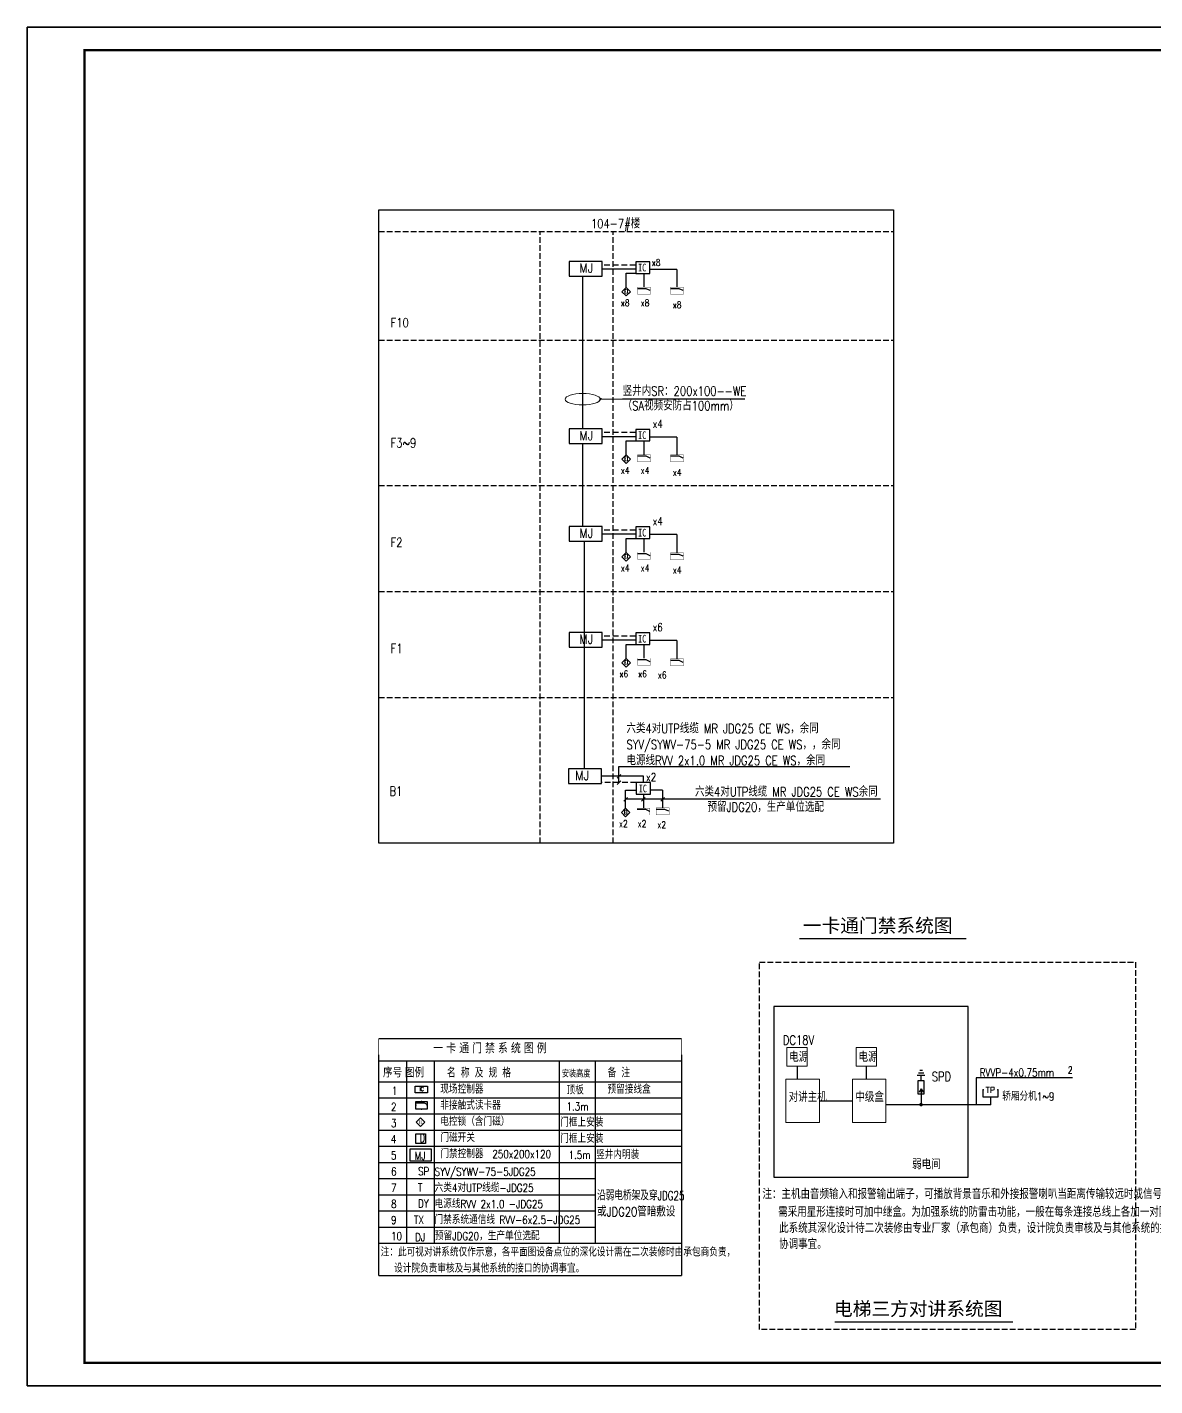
# Model space of a CAD drawing. Extents: x -54686 to 596156, y -555137 to 71395.
# Drawn here: x 84279 to 133573, y -261651 to -202251 of the extents above; entities that cross this region are included whole.
import ezdxf
from ezdxf.enums import TextEntityAlignment as Align

# ---------------------------------------------------------------- set-up
doc = ezdxf.new("R2010")
doc.units = 0
doc.header["$LTSCALE"] = 1000
for name, pattern in [('ah-pole_200$0$CENTER2', [28.575, 19.05, -3.175, 3.175, -3.175]), ('CONTINOUS', [0]), ('DASH', [0.35, 0.25, -0.1]), ('HIDDEN', [0.375, 0.25, -0.125])]:
    doc.linetypes.add(name, pattern=pattern)
doc.layers.get('0').update_dxf_attribs({"linetype": 'CONTINUOUS'})
for name, color, linetype in [('0-弱电', 7, 'CONTINUOUS'), ('ah-pole_200$0$A-FLOR-8', 252, 'ah-pole_200$0$CENTER2'), ('DATA', 252, 'CONTINUOUS'), ('DIAN1', 252, 'CONTINUOUS'), ('DIM-系统', 3, 'CONTINUOUS'), ('DQ', 7, 'CONTINOUS'), ('E-ANNO-TABT', 252, 'CONTINUOUS'), ('E-EQUIP-通讯', 3, 'CONTINUOUS'), ('E-TEL_TEXT', 252, 'CONTINUOUS'), ('ELV-CCTV', 252, 'CONTINUOUS'), ('EQUIP', 3, 'CONTINUOUS'), ('EQUIP-消防', 3, 'CONTINUOUS'), ('EQUIP-通讯', 3, 'CONTINUOUS'), ('EV-LINE', 252, 'CONTINUOUS'), ('LIU', 252, 'CONTINUOUS'), ('SCH', 252, 'CONTINUOUS'), ('SYSTEM', 252, 'CONTINUOUS'), ('TEL_TEXT', 3, 'CONTINUOUS'), ('TEL_TITLE', 6, 'CONTINUOUS'), ('TQ', 252, 'CONTINUOUS'), ('TXT', 252, 'CONTINUOUS'), ('TXT-C', 252, 'CONTINUOUS'), ('WALL', 9, 'CONTINUOUS'), ('WIRE-消防', 4, 'TG_FS'), ('东仁思床', 3, 'CONTINUOUS')]:
    doc.layers.add(name, color=color, linetype=linetype)
doc.styles.add('-宋体', font='', dxfattribs={"width": 0.8})
doc.styles.add('_HZTXT', font='ROS', dxfattribs={"width": 0.8, "bigfont": 'JD'})
doc.styles.add('_TCH_LABEL', font='COMPLEX', dxfattribs={"bigfont": 'GBCBIG'})
doc.styles.add('_TEL_DIM', font='SIMPLEX', dxfattribs={"width": 0.8, "height": 3.5, "bigfont": 'HZTXT'})
doc.styles.add('MM', font='complex.shx', dxfattribs={"width": 0.8, "bigfont": 'hztxt.shx'})
doc.styles.add('PB', font='complex.shx', dxfattribs={"width": 0.64, "bigfont": 'hztxt.shx'})
doc.styles.get("Standard").update_dxf_attribs({"font": 'GBENOR', "bigfont": 'GBCBIG'})
doc.styles.add('Style-simsun', font='')
doc.styles.add('TG_LINETYPE', font='SIMPLEX', dxfattribs={"width": 0.8, "height": 3, "bigfont": 'HZTXT'})
doc.styles.add('TQ', font='simhei.ttf')
doc.styles.get('-宋体').set_extended_font_data('NSimSun')
doc.styles.get('Style-simsun').set_extended_font_data('SimSun')
doc.linetypes.add('TG_FS', pattern='A,2,-0.6,["FS",TG_LINETYPE,S=0.1,R=0,X=-0.5,Y=-0.15],0', length=2.6)
doc.dimstyles.get("Standard").update_dxf_attribs({"dimscale": 100, "dimtxt": 3.5, "dimasz": 1, "dimexe": 2.5, "dimexo": 3, "dimgap": 1.5, "dimtad": 1, "dimdec": 0, "dimzin": 0, "dimdsep": 46, "dimtxsty": 'Standard', "dimblk": 'ARCHTICK', "dimcen": 0.09, "dimadec": 0, "dimazin": 0, "dimtfac": 1, "dimtdec": 0, "dimtix": 1, "dimtmove": 2, "dimatfit": 3, "dimfxl": 0, "dimtolj": 1, "dimtzin": 0, "dimarcsym": 0})

# ---------------------------------------------------------------- blocks, each defined once
blk = doc.blocks.new('$equip_U$00000251(郝)')
for p, q in [((-0.5, 0.499), (-0.5, 0.999)), ((0.5, 0.999), (0.5, 0.499)), ((0.5, 0.499), (-0.5, 0.499)), ((0, 0.5), (0, 0))]:
    blk.add_line(p, q)
for p in [(-0.5, 0.999), (0.5, 0.999), (0, 0)]:
    blk.add_point(p)
at = {"color": 7, "style": '_TCH_LABEL'}
blk.add_attdef('$TEXT$', text='', height=0.4, dxfattribs=at).set_placement((0, 0.999), align=Align.MIDDLE_CENTER)
at = {"color": 7, "style": '_TCH_LABEL', "flags": 1}
blk.add_attdef('A', text='', height=0.000025, dxfattribs=at).set_placement((0, 0), align=Align.MIDDLE_CENTER)
blk = doc.blocks.new('_LINKPT1')
blk.add_line((0, 0), (0, 0))
blk = doc.blocks.new('_Y29ERS')
at = {"ltscale": 0.2}
blk.add_lwpolyline([(-0.5, 0.5), (0.49, 0.5), (0.49, -0.49), (-0.5, -0.49)], close=True, dxfattribs=at)
at = {"xscale": 0.002, "yscale": 0.002, "zscale": 0.002}
for p in [(-0.5, 0), (0, 0.5), (0.5, 0), (0, -0.5)]:
    blk.add_blockref('_LINKPT1', p, dxfattribs=at)
at = {"layer": 'TXT', "color": 0, "style": '_TEL_DIM', "width": 0.7}
blk.add_text('D', height=0.833, dxfattribs=at).set_placement((-0.09, -0.34))
blk = doc.blocks.new('A$C13450D21')
at = {"layer": '东仁思床'}
blk.add_lwpolyline([(18, 0), (36.1, 18), (18, 36.1), (0, 18)], close=True, dxfattribs=at)
at = {"color": 3, "style": '_TEL_DIM', "width": 0.7}
blk.add_text('EL', height=16, dxfattribs=at).set_placement((10.2, 11.9))
blk = doc.blocks.new('A$C42950626')
at = {"color": 0}
for p, q in [((27.2, 20.8), (0.8, 20.8)), ((39.5, 13.8), (27.2, 20.8))]:
    blk.add_line(p, q, dxfattribs=at)
at = {"color": 0, "const_width": 0.791}
blk.add_lwpolyline([(0.4, 26.6), (40, 26.6), (40, 0.4), (0.4, 0.4)], close=True, dxfattribs=at)
blk = doc.blocks.new('IC')
at = {"layer": 'EQUIP-通讯', "color": 3, "linetype": 'Continuous'}
for p, q in [((-3.7, 0), (-3.7, -5.06)), ((2.53, 0), (-3.7, 0)), ((-3.7, -5.06), (2.53, -5.06)), ((2.53, -5.06), (2.53, 0))]:
    blk.add_line(p, q, dxfattribs=at)
at = {"layer": 'EQUIP-通讯', "color": 3, "linetype": 'Continuous', "style": '-宋体', "width": 0.7}
blk.add_text('IC', height=3.371, dxfattribs=at).set_placement((-0.86, -2.53), align=Align.MIDDLE)
blk = doc.blocks.new('$equip$00001876')
at = {"color": 0, "linetype": 'Continuous'}
blk.add_lwpolyline([(-0.625, 0.415), (0.625, 0.415), (0.625, -0.415), (-0.625, -0.415)], close=True, dxfattribs=at)
blk.add_lwpolyline([(0.625, 0.075), (0.325, 0.215), (-0.625, 0.215)], dxfattribs=at)
for p in [(-0.625, 0), (0, 0.415), (0.625, 0), (0, -0.415)]:
    blk.add_point(p)
at = {"layer": 'TEL_TEXT', "style": '_TEL_DIM', "flags": 1}
blk.add_attdef('A', text='', height=0.00002, dxfattribs=at).set_placement((0, 0), align=Align.MIDDLE_CENTER)
blk = doc.blocks.new('电锁1')
at = {"layer": 'EQUIP-通讯', "lineweight": -3}
blk.add_lwpolyline([(509144130, 306530413), (509143883, 306530660), (509143637, 306530413), (509143883, 306530167)], close=True, dxfattribs=at)
at = {"layer": 'EQUIP-通讯', "linetype": 'Continuous', "lineweight": 0, "style": 'Style-simsun', "width": 0.799999}
blk.add_text('EL', height=180.4, dxfattribs=at).set_placement((509143896, 306530422), align=Align.MIDDLE_CENTER)
blk = doc.blocks.new('A$C597B7ED5')
at = {"layer": 'EQUIP-消防'}
for p, q in [((0, 0), (0, 632)), ((0, 632), (1178, 632)), ((1178, 632), (1178, 0)), ((1178, 0), (0, 0))]:
    blk.add_line(p, q, dxfattribs=at)
at = {"layer": 'TXT', "color": 0, "style": '_TEL_DIM', "width": 0.7}
blk.add_text('IC', height=400, dxfattribs=at).set_placement((404, 163))
blk = doc.blocks.new('A$C0199260F')
at = {"layer": 'TEL_TITLE'}
blk.add_lwpolyline([(-84100, 59400), (0, 59400), (0, 0), (-84100, 0)], close=True, dxfattribs=at)

msp = doc.modelspace()

# ---------------------------------------------------------------- linework, layer by layer
at = {"color": 7}
for p, q in [((112876, -246480), (99647, -246480)), ((99645, -256831), (99646, -247186)), ((99646, -247446), (112876, -247446)), ((100857, -247446), (100856, -255418)), ((102068, -247446), (102067, -255418)), ((107539, -247446), (107539, -255418)), ((109107, -247446), (109106, -255418)), ((112876, -247186), (112876, -256831)), ((123526, -248089), (123183, -248089)), ((123469, -247975), (123240, -247975)), ((123411, -247861), (123297, -247861)), ((99646, -248355), (112876, -248355)), ((99646, -249061), (112876, -249061)), ((99646, -249061), (112876, -249061)), ((123354, -249118), (123354, -249358)), ((99646, -249767), (112876, -249767)), ((99646, -250474), (112876, -250474)), ((99646, -251180), (112876, -251180)), ((99646, -251886), (112876, -251886)), ((99645, -252593), (109106, -252593)), ((99645, -253299), (109106, -253299)), ((99645, -254005), (109106, -254005)), ((99645, -254712), (109106, -254712)), ((99645, -255418), (112876, -255418)), ((99645, -256831), (112876, -256831))]:
    msp.add_line(p, q, dxfattribs=at)
msp.add_arc((99647, -246480), 0.505, 90, 180, dxfattribs=at)
at = {"layer": '0-弱电', "color": 7, "lineweight": 0}
for points in [[(117491, -246867), (118373, -246867), (118373, -247675), (117491, -247675)], [(120521, -246867), (121403, -246867), (121403, -247675), (120521, -247675)], [(117446, -248251), (118908, -248251), (118908, -250138), (117446, -250138)], [(120351, -248251), (121814, -248251), (121814, -250138), (120351, -250138)]]:
    msp.add_lwpolyline(points, close=True, dxfattribs=at)
at = {"layer": '0-弱电', "color": 7, "lineweight": 0, "extrusion": (0, 0, -1)}
msp.add_ellipse((108562, -218516), major_axis=(765, 0), ratio=0.323413, dxfattribs=at)
at = {"layer": 'ah-pole_200$0$A-FLOR-8', "color": 9, "linetype": 'DASH'}
for p, q in [((106700, -237928), (106705, -211185)), ((109892, -237928), (109896, -211185))]:
    msp.add_line(p, q, dxfattribs=at)
at = {"layer": 'ah-pole_200$0$A-FLOR-8', "color": 7, "linetype": 'ByBlock'}
msp.add_lwpolyline([(122153, -237925), (99647, -237930), (99647, -210237), (122156, -210233)], close=True, dxfattribs=at)
at = {"layer": 'ah-pole_200$0$A-FLOR-8', "color": 9, "linetype": 'DASH'}
for points in [[(99646, -211185), (122155, -211185)], [(99646, -215935), (122155, -215935)], [(99646, -222284), (122154, -222284)], [(99647, -226919), (122153, -226919)], [(99647, -231555), (122153, -231555)]]:
    msp.add_lwpolyline(points, dxfattribs=at)
msp.add_lwpolyline([(116285, -243131), (132732, -243131), (132732, -259188), (116285, -259188)], close=True, dxfattribs=at)
at = {"layer": 'DIAN1', "color": 7, "linetype": 'Continuous', "const_width": 76.9}
msp.add_lwpolyline([(123316, -249358, -1), (123393, -249358, -1)], format="xyb", close=True, dxfattribs=at)
at = {"layer": 'DIM-系统', "color": 7, "const_width": 20.2}
msp.add_lwpolyline([(99645, -256831), (99646, -246480), (112876, -246480), (112876, -256831), (99645, -256831)], dxfattribs=at)
at = {"layer": 'E-TEL_TEXT'}
msp.add_line((121576, -236005), (110441, -236005), dxfattribs=at)
at = {"layer": 'ELV-CCTV', "color": 3}
for p, q in [((110145, -235281), (110145, -234576)), ((110145, -234576), (120235, -234576))]:
    msp.add_line(p, q, dxfattribs=at)
for points in [[(107977, -213133), (109415, -213133), (109415, -212492), (107977, -212492)], [(107977, -220460), (109415, -220460), (109415, -219819), (107977, -219819)], [(107977, -224724), (109415, -224724), (109415, -224084), (107977, -224084)], [(107977, -229360), (109415, -229360), (109415, -228719), (107977, -228719)], [(107945, -235319), (109383, -235319), (109383, -234679), (107945, -234679)]]:
    msp.add_lwpolyline(points, close=True, dxfattribs=at)
at = {"layer": 'ELV-CCTV', "color": 7}
msp.add_lwpolyline([(101012, -251814), (101947, -251814), (101947, -251301), (101012, -251301)], close=True, dxfattribs=at)
at = {"layer": 'EV-LINE', "color": 7}
for p, q in [((117932, -247675), (117932, -248251)), ((120962, -247675), (120962, -248251)), ((129968, -248188), (125761, -248188)), ((125761, -248188), (125761, -249358)), ((118908, -249194), (120351, -249194)), ((121814, -249358), (126386, -249358))]:
    msp.add_line(p, q, dxfattribs=at)
msp.add_lwpolyline([(125420, -245073), (116920, -245073), (116920, -252524), (125420, -252524)], close=True, dxfattribs=at)
at = {"layer": 'LIU', "color": 7, "linetype": 'HIDDEN'}
for points in [[(110881, -212652), (109415, -212652)], [(110881, -219979), (109415, -219979)], [(110881, -224244), (109415, -224244)], [(110881, -228879), (109415, -228879)], [(110908, -235281), (109383, -235281)]]:
    msp.add_lwpolyline(points, dxfattribs=at)
at = {"layer": 'SCH', "color": 7}
for p, q in [((108563, -219819), (108563, -213133)), ((109415, -212812), (110881, -212812)), ((109415, -220140), (110881, -220140)), ((108563, -224084), (108563, -220460)), ((109415, -224404), (110881, -224404)), ((108634, -224724), (108634, -234679)), ((109415, -229039), (110881, -229039)), ((111219, -234999), (109383, -234999)), ((111219, -235281), (111219, -234999))]:
    msp.add_line(p, q, dxfattribs=at)
at = {"layer": 'SYSTEM', "color": 7}
for p, q in [((123354, -248318), (123354, -248089)), ((123497, -248318), (123211, -248318)), ((123211, -248318), (123211, -248889)), ((123354, -248661), (123269, -248809)), ((123354, -248661), (123354, -249118)), ((123354, -248661), (123440, -248809)), ((123497, -248889), (123497, -248318)), ((123211, -248889), (123497, -248889))]:
    msp.add_line(p, q, dxfattribs=at)
at = {"layer": 'TEL_TEXT', "color": 1}
for p, q in [((110462, -213629), (110462, -213008)), ((110462, -213008), (110881, -213008)), ((111241, -213014), (111241, -213618)), ((112682, -212841), (111504, -212841)), ((110462, -220956), (110462, -220336)), ((110462, -220336), (110881, -220336)), ((111241, -220341), (111241, -220946)), ((112682, -220169), (111504, -220169)), ((112682, -224433), (111504, -224433)), ((110462, -225220), (110462, -224600)), ((110462, -224600), (110881, -224600)), ((111241, -224606), (111241, -225210)), ((110462, -229856), (110462, -229235)), ((110462, -229235), (110881, -229235)), ((111241, -229241), (111241, -229845)), ((112682, -229069), (111504, -229069)), ((110441, -236402), (110441, -235615)), ((110441, -235615), (110908, -235615)), ((111219, -235788), (111219, -236392)), ((112059, -235615), (111531, -235615))]:
    msp.add_line(p, q, dxfattribs=at)
for points in [[(112682, -212841), (112682, -213618)], [(112682, -220169), (112682, -220946)], [(112682, -224433), (112682, -225238)], [(112682, -229069), (112682, -229873)]]:
    msp.add_lwpolyline(points, dxfattribs=at)
at = {"layer": 'TEL_TITLE'}
msp.add_lwpolyline([(84279, -261651), (168379, -261651), (168379, -202251), (84279, -202251)], close=True, dxfattribs=at)
at = {"layer": 'TEL_TITLE', "const_width": 100}
msp.add_lwpolyline([(86779, -260651), (167379, -260651), (167379, -203251), (86779, -203251)], close=True, dxfattribs=at)
at = {"layer": 'TXT-C', "color": 7}
for p, q in [((110066, -235078), (110224, -234920)), ((110066, -235360), (110224, -235202)), ((110362, -236088), (110520, -235930)), ((111141, -236083), (111299, -235925)), ((111980, -236084), (112138, -235926))]:
    msp.add_line(p, q, dxfattribs=at)
at = {"layer": 'WALL', "color": 7, "const_width": 54.5}
for points in [[(118034, -242099), (125337, -242099)], [(119580, -258856), (127374, -258856)]]:
    msp.add_lwpolyline(points, dxfattribs=at)
at = {"layer": 'WIRE-消防'}
msp.add_line((112059, -235615), (112059, -236384), dxfattribs=at)

# ---------------------------------------------------------------- block references
at = {"layer": '0-弱电', "color": 7, "linetype": 'DASH', "lineweight": 0, "xscale": 10.40661468124017, "yscale": 10.40661468124017, "zscale": 10.40661468124017}
for p in [(110275, -214004), (110275, -221331), (110275, -225596), (110275, -230231)]:
    msp.add_blockref('A$C13450D21', p, dxfattribs=at)
at = {"layer": 'DATA', "linetype": 'HIDDEN', "xscale": 100.1117331199348, "yscale": 100.1117331199348, "zscale": 100.1117331199348}
for p in [(111251, -212507), (111251, -219835), (111251, -224099), (111251, -228735), (111278, -235281)]:
    msp.add_blockref('IC', p, dxfattribs=at)
at = {"layer": 'E-EQUIP-通讯', "xscale": 642.8571428572759, "yscale": 642.8571428572759, "zscale": 642.8571428572759}
msp.add_blockref('$equip_U$00000251(郝)', (126386, -249358), dxfattribs=at).add_auto_attribs({'$TEXT$': 'TP'})
at = {"layer": 'EQUIP', "ltscale": 0.2, "xscale": 0.4505027991253883, "yscale": 0.4505027991253883, "zscale": 0.4505027991253883}
msp.add_blockref('A$C597B7ED5', (101244, -248842), dxfattribs=at)
at = {"layer": 'EQUIP', "color": 7, "xscale": 432.4826870777179, "yscale": 432.4826870777179, "zscale": 432.4826870777179}
msp.add_blockref('_Y29ERS', (101483, -250847), dxfattribs=at)
at = {"layer": 'EQUIP-通讯', "color": 7}
for name, p, xscale, yscale, zscale in [('$equip$00001876', (101512, -249383), 400, 400, 400), ('电锁1', (-394633153, -237900369), 0.7752909064292908, 0.7752909064292908, 0.7752909064292908)]:
    msp.add_blockref(name, p, dxfattribs=dict(at, xscale=xscale, yscale=yscale, zscale=zscale))
at = {"layer": 'TEL_TITLE'}
msp.add_blockref('A$C0199260F', (168379, -261651), dxfattribs=at)
at = {"layer": '东仁思床'}
for name, p, xscale, yscale, zscale in [('A$C42950626', (110952, -213927), 14.30167616019025, 11.62011188024189, 11.5843576896), ('A$C42950626', (112393, -213927), 14.30167616019025, 11.62011188024189, 11.5843576896), ('A$C42950626', (110952, -221254), 14.30167616019025, 11.62011188035831, 11.5843576896), ('A$C42950626', (112393, -221254), 14.30167616019025, 11.62011188035831, 11.5843576896), ('A$C42950626', (110952, -225519), 14.30167616019025, 11.62011188035831, 11.5843576896), ('A$C42950626', (112393, -225546), 14.30167616019025, 11.62011188035831, 11.5843576896), ('A$C42950626', (110952, -230154), 14.30167616019025, 11.62011188035831, 11.5843576896), ('A$C42950626', (112393, -230182), 14.30167616019025, 11.62011188035831, 11.5843576896), ('A$C13450D21', (110253, -236778), 10.40661468124017, 10.40661468124017, 10.40661468124017), ('A$C42950626', (110931, -236701), 14.30167616019025, 11.62011188024189, 11.5843576896), ('A$C42950626', (111770, -236693), 14.30167616019025, 11.62011188024189, 11.5843576896)]:
    msp.add_blockref(name, p, dxfattribs=dict(at, xscale=xscale, yscale=yscale, zscale=zscale))

# ---------------------------------------------------------------- texts
at = {"color": 7, "style": '_HZTXT', "width": 0.8}
for s, height, p in [('安装高度', 300, (107653, -248165)), ('备  注', 370, (109648, -248165))]:
    msp.add_text(s, height=height, dxfattribs=at).set_placement(p)
at = {"layer": 'DIM-系统', "color": 7, "style": '_HZTXT', "width": 0.8}
for s, height, p in [('序号 图例', 403.6, (99834, -248165)), ('名  称  及  规  格', 370, (102631, -248165))]:
    msp.add_text(s, height=height, dxfattribs=at).set_placement(p)
at = {"layer": 'DQ', "color": 7, "style": '_HZTXT', "width": 0.8}
msp.add_text('  一 卡 通 门 禁 系 统 图 例', height=450, dxfattribs=at).set_placement((101764, -247114))
at = {"layer": 'E-ANNO-TABT', "color": 7, "style": 'MM'}
for s, height, width, p in [('104-7#楼', 400, 0.8, (108922, -211042)), ('x8', 300, 0.8, (111584, -212692)), ('x8', 300, 0.8, (110231, -214454)), ('x8', 300, 0.8, (111098, -214454)), ('x8', 300, 0.8, (112501, -214541)), ('F10', 400, 0.8, (100166, -215372)), ('竖井内SR：200x100--WE', 400, 0.8, (110310, -218363)), ('（SA视频安防占100mm）', 400, 0.8, (110310, -219005)), ('x4', 350, 0.8, (111618, -219764)), ('F3~9', 400, 0.8, (100166, -220627)), ('x4', 300, 0.8, (110231, -221781)), ('x4', 300, 0.8, (111098, -221781)), ('x4', 300, 0.8, (112501, -221868)), ('x4', 350, 0.8, (111618, -224028)), ('F2', 400, 0.8, (100166, -224978)), ('x4', 300, 0.8, (110231, -226045)), ('x4', 300, 0.8, (111098, -226045)), ('x4', 300, 0.8, (112501, -226133)), ('x6', 350, 0.8, (111618, -228663)), ('F1', 400, 0.8, (100166, -229613)), ('x6', 300, 0.8, (110173, -230674)), ('x6', 300, 0.8, (110989, -230674)), ('x6', 300, 0.8, (111849, -230726)), ('六类4对UTP线缆 MR JDG25 CE WS，余同', 400, 0.8, (110477, -233115)), ('SYV/SYWV-75-5 MR JDG25 CE WS，，余同', 400, 0.8, (110477, -233815)), ('电源线RVV 2x1.0 MR JDG25 CE WS，余同', 400, 0.8, (110477, -234515)), ('x2', 350, 0.8, (111333, -235210)), ('B1', 400, 0.8, (100115, -235851)), ('六类4对UTP线缆 MR JDG25 CE WS余同', 400, 0.8, (113471, -235883)), ('预留JDG20，生产单位选配', 400, 0.8, (114019, -236551)), ('x2', 300, 0.8, (110151, -237221)), ('x2', 300, 0.8, (110967, -237221)), ('x2', 300, 0.8, (111827, -237273)), ('DC18V', 400, 0.8, (117310, -246739)), ('电源', 400, 0.8, (117590, -247488)), ('电源', 400, 0.8, (120620, -247488)), ('2', 300, 0.8, (129773, -247994)), ('RVVP-4x0.75mm', 350, 0.8, (125919, -248132)), ('1', 350, 0.8, (100226, -248927)), ('现场控制器', 350, 0.8, (102340, -248867)), ('顶板', 350, 0.8, (107856, -248905)), ('预留接线盒', 350, 0.8, (109648, -248871)), ('对讲主机', 400, 0.8, (117566, -249235)), ('中级盒', 400, 0.8, (120481, -249235)), ('轿厢分机1~9', 350, 0.8, (126903, -249178)), ('2', 350, 0.8, (100181, -249634)), ('非接触式读卡器', 350, 0.8, (102340, -249574)), ('1.3m', 350, 0.8, (107856, -249611)), ('3', 350, 0.8, (100181, -250340)), ('电控锁（含门磁）', 350, 0.8, (102340, -250280)), ('门框上安装', 350, 0.8, (107579, -250317)), ('门磁开关', 350, 0.8, (102340, -250986)), ('门框上安装', 350, 0.8, (107579, -251024)), ('4', 350, 0.8, (100176, -251046)), ('5', 350, 0.8, (100181, -251753)), ('MJ', 350, 0.8, (101215, -251767)), ('门禁控制器  250x200x120', 350, 0.8, (102340, -251693)), ('1.5m', 350, 0.8, (107946, -251730)), ('竖井内明装', 350, 0.8, (109146, -251730)), ('弱电间', 400, 0.8, (122963, -252177)), ('6', 350, 0.8, (100186, -252459)), ('SP', 350, 0.8, (101365, -252446)), ('SYV/SYWV-75-5JDG25 ', 350, 0.8, (102090, -252467)), ('7', 350, 0.8, (100186, -253165)), ('T', 350, 0.8, (101365, -253153)), ('六类4对UTP线缆-JDG25', 350, 0.8, (102090, -253173)), ('注：主机由音频输入和报警输出端子，可播放背景音乐和外接报警喇叭当距离传输较远时或信号传输较弱或', 400, 0.8, (116418, -253477)), ('8', 350, 0.8, (100186, -253872)), ('DY', 350, 0.8, (101365, -253859)), ('电源线RVV 2x1.0 -JDG25', 350, 0.8, (102090, -253880)), ('沿弱电桥架及穿JDG25', 400, 0.7, (109190, -253538)), ('9', 350, 0.8, (100186, -254578)), ('TX', 350, 0.8, (101190, -254566)), ('门禁系统通信线 RVV-6x2.5-JDG25', 350, 0.8, (102086, -254573)), ('或JDG20管暗敷设', 400, 0.8, (109190, -254244)), ('需采用星形连接时可加中继盒。为加强系统的防雷击功能，一般在每条连接总线上各加一对防雷器。', 400, 0.8, (117110, -254259)), ('此系统其深化设计待二次装修由专业厂家（承包商）负责，设计院负责审核及与其他系统的接口的', 400, 0.8, (117151, -254966)), ('10', 350, 0.8, (100186, -255284)), ('DJ', 350, 0.8, (101236, -255329, -9297)), ('预留JDG20，生产单位选配', 350, 0.8, (102102, -255279)), ('协调事宜。', 400, 0.8, (117151, -255666)), ('注：此可视对讲系统仅作示意，各平面图设备点位的深化设计需在二次装修时由承包商负责，', 350, 0.8, (99733, -255991)), ('设计院负责审核及与其他系统的接口的协调事宜。', 350, 0.8, (100319, -256697))]:
    msp.add_text(s, height=height, dxfattribs=dict(at, width=width)).set_placement(p)
at = {"layer": 'E-ANNO-TABT', "color": 7, "style": 'MM', "width": 0.8}
msp.add_text('SPD', height=400, dxfattribs=at).set_placement((123821, -248129), align=Align.MIDDLE_LEFT)
at = {"layer": 'TQ', "color": 7, "style": 'TQ'}
for s, p in [('一卡通门禁系统图', (118186, -241827)), ('电梯三方对讲系统图', (119547, -258584))]:
    msp.add_text(s, height=600, dxfattribs=at).set_placement(p)
at = {"layer": 'TXT-C', "color": 7, "style": 'PB', "width": 0.9}
for p in [(108413, -212980), (108413, -220307), (108413, -224572), (108413, -229207), (108232, -235169)]:
    msp.add_text('MJ', height=400.4, dxfattribs=at).set_placement(p)

# ---------------------------------------------------------------- leaders
at = {"layer": '0-弱电', "color": 7, "lineweight": 0}
msp.add_leader([(109327, -218519), (110297, -218498), (115647, -218498)], dimstyle='Standard', override={"dimgap": 1.5, "dimtad": 0, "dimldrblk": 'Oblique', "dimfxl": 100, "dimfxlon": 1}, dxfattribs=at)

doc.saveas('drawing.dxf')
